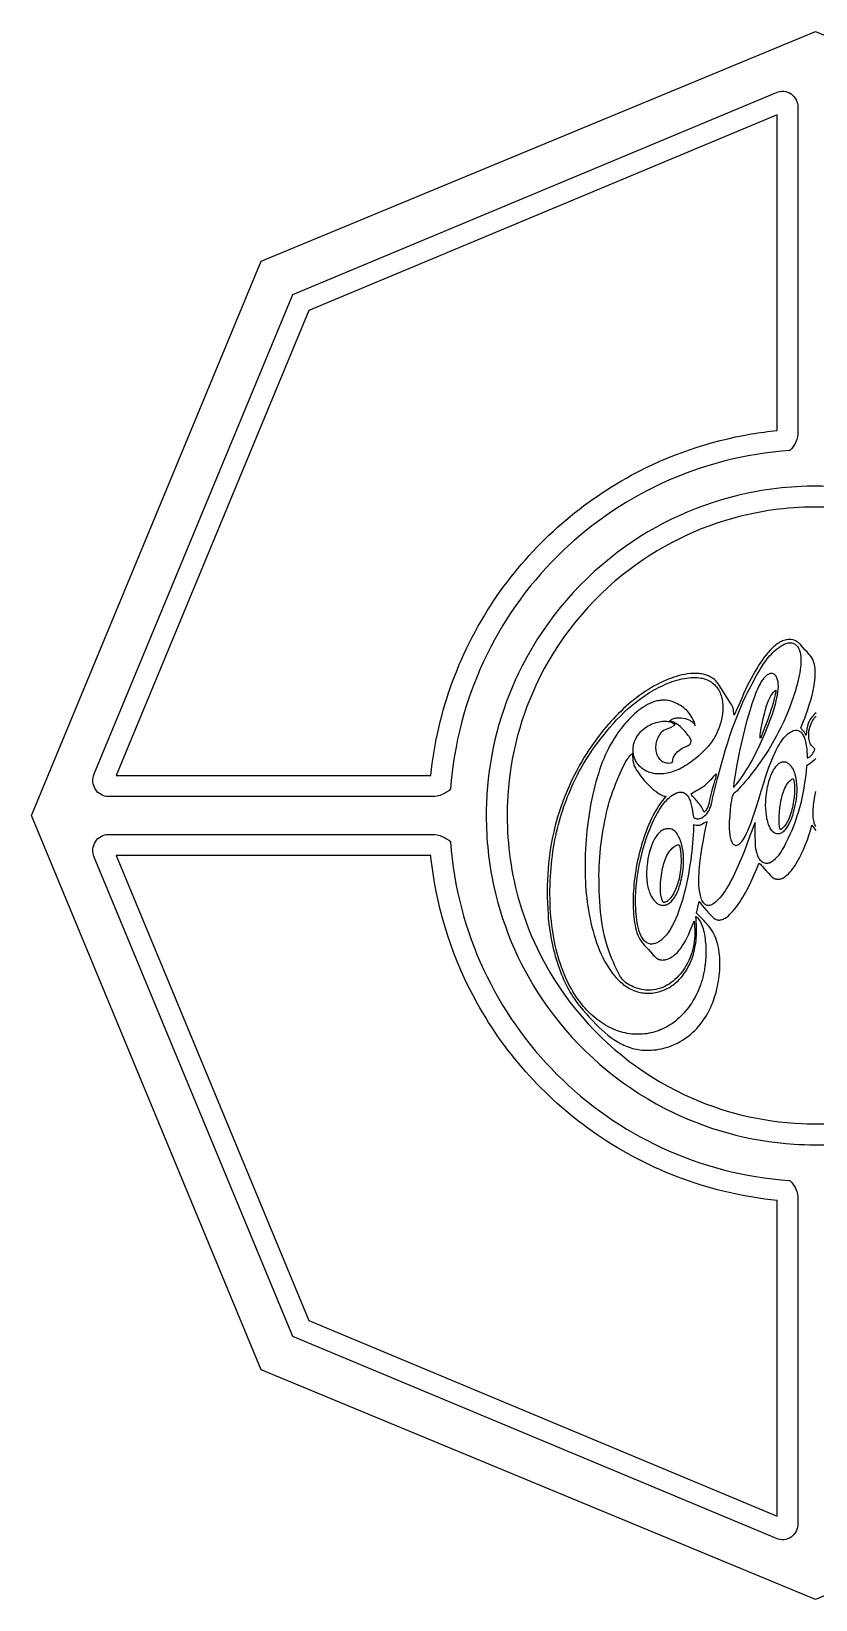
# Model space of a CAD drawing. Extents: x 0 to 300, y 0 to 300.
# Drawn here: x 0 to 150, y 0 to 300 of the extents above; entities that cross this region are included whole.
import ezdxf

# ---------------------------------------------------------------- set-up
doc = ezdxf.new("R2010")
doc.units = 0
doc.layers.add('Nível Padrão', color=18, linetype='CONTINUOUS')

msp = doc.modelspace()

# ---------------------------------------------------------------- linework, layer by layer
at = {"layer": 'Nível Padrão'}
for points in [[(43.93, 43.93), (43.17, 45.79), (0, 150), (43.93, 256.07), (150, 300), (256.07, 256.07), (300, 150), (256.07, 43.93), (150, 0), (43.93, 43.93)], [(138.88, 174.16), (138.71, 173.77), (138.53, 173.34), (138.36, 172.89), (138.18, 172.4), (137.82, 171.35), (137.46, 170.2), (137.1, 168.99), (136.74, 167.71), (136.4, 166.39), (136.07, 165.05), (135.75, 163.7), (135.46, 162.36), (135.18, 161.04), (134.93, 159.76), (134.71, 158.54), (134.53, 157.4), (134.38, 156.34), (134.26, 155.39), (134.4, 155.5), (134.55, 155.65), (134.73, 155.84), (134.92, 156.08), (135.35, 156.64), (135.8, 157.27), (136.25, 157.93), (136.66, 158.56), (137.01, 159.12), (137.27, 159.54), (137.64, 160.21), (138.09, 161.03), (138.58, 162), (139.11, 163.08), (139.66, 164.25), (140.21, 165.49), (140.75, 166.78), (141.01, 167.43), (141.27, 168.09), (141.51, 168.75), (141.73, 169.4), (141.95, 170.05), (142.14, 170.69), (142.32, 171.32), (142.47, 171.93), (142.6, 172.53), (142.71, 173.11), (142.79, 173.66), (142.84, 174.19), (142.87, 174.68), (142.85, 175.15), (142.83, 175.37), (142.81, 175.58), (142.77, 175.79), (142.72, 175.98), (142.67, 176.16), (142.6, 176.33), (142.53, 176.49), (142.44, 176.64), (142.32, 176.81), (142.19, 176.94), (142.05, 177.04), (141.91, 177.11), (141.77, 177.15), (141.63, 177.17), (141.48, 177.16), (141.33, 177.14), (141.19, 177.09), (141.04, 177.03), (140.9, 176.96), (140.76, 176.88), (140.63, 176.78), (140.5, 176.68), (140.27, 176.47), (140.08, 176.26), (139.9, 176.02), (139.72, 175.76), (139.54, 175.48), (139.37, 175.17), (139.21, 174.85), (138.88, 174.16)], [(127.06, 130.67), (127.27, 130.52), (127.46, 130.34), (127.64, 130.13), (127.81, 129.89), (127.97, 129.63), (128.11, 129.35), (128.24, 129.04), (128.36, 128.71), (128.47, 128.37), (128.57, 128.01), (128.66, 127.64), (128.73, 127.25), (128.8, 126.85), (128.86, 126.43), (128.9, 126.01), (128.94, 125.59), (128.97, 125.15), (128.98, 124.72), (128.99, 123.84), (128.97, 122.96), (128.91, 122.1), (128.83, 121.26), (128.72, 120.46), (128.58, 119.72), (128.5, 119.37), (128.41, 119.04), (128.27, 118.53), (128.11, 118.04), (127.95, 117.55), (127.77, 117.07), (127.58, 116.61), (127.38, 116.15), (127.17, 115.71), (126.95, 115.28), (126.72, 114.86), (126.48, 114.45), (126.23, 114.05), (125.97, 113.67), (125.7, 113.3), (125.43, 112.94), (125.14, 112.59), (124.85, 112.25), (124.55, 111.93), (124.24, 111.61), (123.93, 111.31), (123.6, 111.03), (123.27, 110.75), (122.94, 110.49), (122.6, 110.24), (122.25, 110.01), (121.89, 109.79), (121.53, 109.58), (121.17, 109.39), (120.8, 109.2), (120.42, 109.04), (120.05, 108.88), (119.66, 108.74), (119.27, 108.62), (118.88, 108.51), (118.49, 108.41), (118.09, 108.33), (117.69, 108.26), (117.28, 108.21), (116.88, 108.17), (116.47, 108.15), (116.06, 108.14), (115.65, 108.14), (115.23, 108.17), (114.82, 108.2), (114.4, 108.26), (113.98, 108.32), (113.57, 108.41), (113.15, 108.51), (112.73, 108.62), (112.32, 108.76), (111.9, 108.9), (111.48, 109.07), (111.07, 109.25), (110.65, 109.45), (110.24, 109.66), (109.83, 109.89), (109.42, 110.14), (109.02, 110.4), (108.61, 110.69), (108.21, 110.98), (107.82, 111.3), (107.42, 111.63), (107.03, 111.99), (106.65, 112.36), (106.26, 112.74), (105.9, 113.13), (105.55, 113.53), (105.21, 113.95), (104.87, 114.39), (104.54, 114.84), (104.21, 115.31), (103.89, 115.8), (103.58, 116.31), (103.28, 116.83), (102.99, 117.37), (102.7, 117.93), (102.42, 118.5), (102.16, 119.09), (101.9, 119.7), (101.65, 120.32), (101.41, 120.96), (101.19, 121.61), (100.97, 122.28), (100.76, 122.96), (100.57, 123.66), (100.39, 124.38), (100.21, 125.1), (100.05, 125.85), (99.91, 126.61), (99.77, 127.38), (99.65, 128.17), (99.55, 128.97), (99.45, 129.79), (99.37, 130.62), (99.31, 131.46), (99.25, 132.32), (99.22, 133.19), (99.2, 134.07), (99.19, 134.93), (99.19, 135.79), (99.21, 136.63), (99.23, 137.47), (99.27, 138.3), (99.33, 139.12), (99.39, 139.93), (99.47, 140.73), (99.55, 141.52), (99.65, 142.31), (99.76, 143.08), (99.88, 143.85), (100.01, 144.6), (100.15, 145.35), (100.3, 146.09), (100.46, 146.82), (100.63, 147.54), (100.81, 148.25), (101, 148.96), (101.2, 149.65), (101.41, 150.34), (101.63, 151.02), (101.85, 151.69), (102.08, 152.35), (102.32, 153), (102.57, 153.65), (102.83, 154.29), (103.09, 154.91), (103.36, 155.53), (103.64, 156.14), (103.93, 156.75), (104.18, 157.26), (104.45, 157.79), (104.74, 158.33), (105.05, 158.88), (105.69, 159.99), (106.36, 161.09), (107.06, 162.16), (107.41, 162.68), (107.75, 163.18), (108.1, 163.65), (108.44, 164.1), (108.77, 164.53), (109.09, 164.92), (110.6, 166.76), (111.26, 167.53), (111.94, 168.28), (112.65, 169.02), (113.39, 169.74), (114.15, 170.44), (114.93, 171.11), (115.73, 171.75), (116.55, 172.37), (116.97, 172.66), (117.39, 172.95), (117.81, 173.23), (118.23, 173.5), (118.66, 173.76), (119.09, 174.01), (119.52, 174.25), (119.96, 174.48), (120.39, 174.7), (120.83, 174.9), (121.27, 175.1), (121.71, 175.29), (122.15, 175.46), (122.59, 175.62), (123.03, 175.77), (123.47, 175.9), (123.96, 176.03), (124.44, 176.14), (124.9, 176.23), (125.34, 176.3), (125.77, 176.36), (126.18, 176.39), (126.58, 176.41), (126.96, 176.41), (127.33, 176.39), (127.68, 176.35), (128.02, 176.3), (128.35, 176.24), (128.66, 176.16), (128.95, 176.06), (129.24, 175.95), (129.51, 175.83), (129.76, 175.69), (130, 175.55), (130.23, 175.39), (130.45, 175.21), (130.65, 175.03), (130.84, 174.83), (131.01, 174.63), (131.18, 174.42), (131.33, 174.19), (131.47, 173.96), (131.6, 173.72), (131.71, 173.47), (131.82, 173.21), (131.91, 172.94), (131.99, 172.67), (132.06, 172.4), (132.12, 172.11), (132.16, 171.82), (132.2, 171.53), (132.23, 171.23), (132.24, 170.93), (132.25, 170.63), (132.24, 170.32), (132.23, 170.01), (132.2, 169.69), (132.16, 169.38), (132.12, 169.06), (132.07, 168.75), (132, 168.43), (131.93, 168.12), (131.85, 167.8), (131.76, 167.49), (131.55, 166.86), (131.31, 166.25), (131.18, 165.95), (131.04, 165.65), (130.89, 165.36), (130.73, 165.07), (130.57, 164.79), (130.4, 164.51), (130.22, 164.24), (130.04, 163.98), (129.85, 163.72), (129.65, 163.47), (129.44, 163.23), (129.23, 162.99), (128.83, 162.58), (128.44, 162.18), (128.04, 161.8), (127.65, 161.44), (127.27, 161.11), (126.88, 160.79), (126.5, 160.49), (126.12, 160.21), (125.75, 159.94), (125.38, 159.7), (125.01, 159.47), (124.65, 159.26), (124.29, 159.07), (123.94, 158.89), (123.59, 158.73), (123.25, 158.58), (122.91, 158.46), (122.58, 158.34), (122.25, 158.24), (121.93, 158.16), (121.61, 158.09), (121.3, 158.03), (120.99, 157.99), (120.69, 157.96), (120.4, 157.94), (120.11, 157.94), (119.83, 157.95), (119.55, 157.97), (119.28, 158), (119.02, 158.04), (118.77, 158.09), (118.52, 158.16), (118.28, 158.23), (118.05, 158.32), (117.82, 158.41), (117.61, 158.51), (117.4, 158.63), (117.19, 158.75), (117, 158.87), (116.82, 159.01), (116.64, 159.16), (116.47, 159.31), (116.31, 159.46), (116.16, 159.63), (116.02, 159.8), (115.89, 159.98), (115.77, 160.16), (115.65, 160.35), (115.55, 160.54), (115.46, 160.74), (115.37, 160.94), (115.3, 161.14), (115.23, 161.35), (115.18, 161.56), (115.14, 161.78), (115.11, 161.99), (115.09, 162.21), (115.08, 162.43), (115.08, 162.66), (115.09, 162.88), (115.11, 163.11), (115.15, 163.33), (115.19, 163.56), (115.25, 163.78), (115.38, 164.16), (115.52, 164.52), (115.69, 164.86), (115.88, 165.18), (116.09, 165.49), (116.32, 165.77), (116.56, 166.04), (116.82, 166.3), (117.09, 166.53), (117.37, 166.75), (117.66, 166.95), (117.95, 167.13), (118.26, 167.3), (118.56, 167.44), (118.87, 167.58), (119.19, 167.69), (119.5, 167.79), (119.81, 167.87), (120.12, 167.94), (120.42, 167.99), (120.71, 168.03), (121, 168.04), (121.27, 168.05), (121.54, 168.03), (121.79, 168.01), (122.03, 167.96), (122.25, 167.9), (122.45, 167.83), (122.63, 167.74), (122.8, 167.63), (122.94, 167.51), (123.05, 167.38), (122.98, 167.28), (122.89, 167.19), (122.78, 167.1), (122.65, 167.01), (122.51, 166.93), (122.35, 166.85), (122.02, 166.71), (121.35, 166.45), (121.06, 166.33), (120.82, 166.22), (120.6, 166.01), (120.4, 165.79), (120.21, 165.56), (120.05, 165.31), (119.91, 165.06), (119.78, 164.8), (119.67, 164.54), (119.58, 164.27), (119.51, 163.99), (119.45, 163.72), (119.42, 163.44), (119.4, 163.17), (119.4, 162.89), (119.41, 162.63), (119.45, 162.36), (119.5, 162.11), (119.57, 161.86), (119.65, 161.62), (119.75, 161.4), (119.87, 161.18), (120.01, 160.98), (120.16, 160.8), (120.33, 160.63), (120.51, 160.48), (120.71, 160.35), (120.92, 160.24), (121.16, 160.15), (121.4, 160.09), (121.67, 160.05), (121.94, 160.04), (122.24, 160.06), (122.55, 160.11), (122.63, 160.34), (122.67, 160.53), (122.7, 160.82), (122.73, 160.97), (122.8, 161.15), (122.92, 161.37), (123.12, 161.66), (123.26, 161.84), (123.4, 162), (123.54, 162.15), (123.68, 162.28), (123.96, 162.52), (124.23, 162.71), (124.5, 162.87), (124.75, 163), (125.22, 163.21), (125.43, 163.3), (125.62, 163.39), (125.79, 163.49), (125.92, 163.6), (125.98, 163.67), (126.04, 163.74), (126.08, 163.81), (126.11, 163.9), (126.14, 163.99), (126.16, 164.1), (126.17, 164.21), (126.17, 164.34), (126.16, 164.41), (126.14, 164.49), (126.06, 164.67), (125.95, 164.87), (125.81, 165.09), (125.64, 165.32), (125.45, 165.56), (125.24, 165.81), (125.02, 166.06), (124.57, 166.53), (124.13, 166.95), (123.75, 167.28), (123.6, 167.4), (123.48, 167.48), (123.15, 167.67), (122.8, 167.84), (122.62, 167.91), (122.44, 167.97), (122.25, 168.02), (122.06, 168.05), (122.17, 168.16), (122.29, 168.26), (122.42, 168.35), (122.56, 168.43), (122.7, 168.5), (122.86, 168.56), (123.02, 168.61), (123.19, 168.65), (123.36, 168.68), (123.54, 168.7), (123.72, 168.71), (123.91, 168.71), (124.29, 168.69), (124.67, 168.64), (125.04, 168.56), (125.4, 168.44), (125.75, 168.29), (125.92, 168.21), (126.07, 168.12), (126.22, 168.02), (126.36, 167.92), (126.5, 167.81), (126.62, 167.69), (126.73, 167.57), (126.83, 167.44), (126.91, 167.31), (126.99, 167.17), (126.87, 167.57), (126.74, 167.95), (126.58, 168.31), (126.41, 168.66), (126.21, 168.99), (126, 169.31), (125.77, 169.61), (125.53, 169.89), (125.28, 170.15), (125.01, 170.4), (124.73, 170.63), (124.45, 170.84), (124.15, 171.03), (123.85, 171.2), (123.55, 171.36), (123.24, 171.49), (123.01, 171.6), (122.79, 171.7), (122.57, 171.79), (122.34, 171.86), (122.12, 171.92), (121.89, 171.97), (121.66, 172.01), (121.44, 172.04), (121.21, 172.06), (120.99, 172.07), (120.76, 172.07), (120.53, 172.06), (120.31, 172.03), (120.08, 172), (119.86, 171.96), (119.63, 171.91), (119.19, 171.79), (118.74, 171.63), (118.3, 171.44), (117.86, 171.23), (117.43, 170.98), (117, 170.72), (116.58, 170.43), (116.17, 170.12), (115.76, 169.79), (115.36, 169.44), (114.97, 169.08), (114.59, 168.71), (114.22, 168.32), (113.86, 167.93), (113.52, 167.53), (113.18, 167.13), (112.86, 166.73), (112.54, 166.32), (112.25, 165.92), (111.97, 165.52), (111.7, 165.12), (111.45, 164.74), (110.99, 163.99), (110.67, 163.42), (110.36, 162.82), (110.05, 162.19), (109.76, 161.54), (109.47, 160.87), (109.2, 160.19), (108.93, 159.48), (108.68, 158.75), (108.44, 158), (108.2, 157.24), (107.98, 156.46), (107.77, 155.67), (107.57, 154.87), (107.38, 154.05), (107.2, 153.21), (107.03, 152.37), (106.88, 151.52), (106.73, 150.66), (106.6, 149.79), (106.47, 148.91), (106.36, 148.02), (106.26, 147.14), (106.18, 146.24), (106.1, 145.34), (106.04, 144.44), (105.98, 143.54), (105.94, 142.64), (105.92, 141.74), (105.9, 140.83), (105.9, 139.93), (105.91, 139.04), (105.93, 138.14), (105.96, 137.38), (106.01, 136.61), (106.06, 135.82), (106.13, 135.03), (106.22, 134.24), (106.32, 133.44), (106.43, 132.64), (106.56, 131.84), (106.7, 131.04), (106.86, 130.24), (107.03, 129.45), (107.22, 128.67), (107.42, 127.89), (107.64, 127.12), (107.87, 126.37), (108.12, 125.62), (108.39, 124.89), (108.68, 124.18), (108.98, 123.49), (109.3, 122.81), (109.63, 122.16), (109.98, 121.53), (110.36, 120.92), (110.75, 120.35), (111.15, 119.79), (111.58, 119.27), (111.8, 119.02), (112.03, 118.78), (112.26, 118.55), (112.49, 118.32), (112.73, 118.11), (112.97, 117.9), (113.22, 117.7), (113.48, 117.51), (113.73, 117.33), (114, 117.16), (114.27, 117), (114.54, 116.85), (114.81, 116.72), (115.08, 116.59), (115.35, 116.48), (115.63, 116.38), (115.91, 116.3), (116.19, 116.22), (116.47, 116.15), (116.76, 116.1), (117.05, 116.06), (117.34, 116.03), (117.63, 116.01), (117.92, 116), (118.21, 116), (118.5, 116.02), (118.79, 116.04), (119.08, 116.08), (119.37, 116.13), (119.66, 116.19), (119.95, 116.26), (120.23, 116.34), (120.52, 116.43), (120.8, 116.54), (121.08, 116.65), (121.36, 116.78), (121.63, 116.91), (121.9, 117.06), (122.17, 117.22), (122.44, 117.39), (122.7, 117.57), (122.95, 117.76), (123.2, 117.97), (123.45, 118.18), (123.69, 118.4), (123.93, 118.64), (124.16, 118.89), (124.38, 119.14), (124.6, 119.41), (124.81, 119.69), (125.01, 119.98), (125.21, 120.28), (125.4, 120.59), (125.58, 120.91), (125.76, 121.25), (125.92, 121.59), (126.08, 121.94), (126.23, 122.31), (126.37, 122.68), (126.5, 123.07), (126.62, 123.46), (126.73, 123.87), (126.83, 124.29), (126.91, 124.72), (126.99, 125.16), (127.06, 125.61), (127.12, 126.07), (127.16, 126.54), (127.19, 127.02), (127.21, 127.51), (127.22, 128.01), (127.22, 128.52), (127.2, 129.04), (127.17, 129.58), (127.12, 130.12), (127.06, 130.67)], [(142.4, 173.95), (142.36, 173.57), (142.28, 173.12), (142.16, 172.61), (142.02, 172.05), (141.85, 171.46), (141.67, 170.83), (141.46, 170.18), (141.24, 169.51), (140.78, 168.18), (140.3, 166.89), (139.84, 165.73), (139.44, 164.76), (139.42, 164.85), (139.4, 164.95), (139.39, 165.2), (139.41, 165.5), (139.45, 165.86), (139.5, 166.25), (139.57, 166.68), (139.76, 167.6), (139.97, 168.55), (140.2, 169.48), (140.42, 170.3), (140.61, 170.97), (140.79, 171.52), (140.99, 172.03), (141.21, 172.5), (141.44, 172.92), (141.56, 173.1), (141.68, 173.28), (141.8, 173.43), (141.93, 173.57), (142.05, 173.7), (142.17, 173.8), (142.29, 173.89), (142.4, 173.95)], [(108.56, 138.63), (108.57, 139.44), (108.6, 140.27), (108.65, 141.13), (108.71, 142), (108.79, 142.89), (108.88, 143.79), (108.99, 144.68), (109.11, 145.58), (109.24, 146.47), (109.38, 147.34), (109.53, 148.2), (109.69, 149.03), (109.86, 149.83), (110.03, 150.6), (110.2, 151.34), (110.38, 152.03), (110.54, 152.56), (110.72, 153.17), (110.93, 153.82), (111.17, 154.53), (111.44, 155.26), (111.72, 156.01), (112.02, 156.77), (112.33, 157.52), (112.65, 158.25), (112.99, 158.95), (113.32, 159.62), (113.66, 160.22), (113.83, 160.5), (113.99, 160.76), (114.16, 161), (114.32, 161.22), (114.49, 161.42), (114.65, 161.59), (114.8, 161.73), (114.96, 161.85), (114.97, 161.33), (115.01, 160.86), (115.06, 160.44), (115.14, 160.06), (115.25, 159.7), (115.38, 159.36), (115.55, 159.03), (115.74, 158.69), (115.97, 158.34), (116.23, 157.97), (116.52, 157.58), (116.83, 157.18), (117.17, 156.77), (117.52, 156.36), (117.89, 155.97), (118.28, 155.58), (118.67, 155.21), (119.07, 154.87), (119.47, 154.56), (119.87, 154.28), (120.06, 154.16), (120.26, 154.05), (120.45, 153.95), (120.64, 153.86), (120.83, 153.79), (121.02, 153.73), (121.2, 153.68), (121.37, 153.66), (120.67, 152.78), (120.35, 152.36), (120.04, 151.92), (119.74, 151.46), (119.45, 150.98), (119.17, 150.48), (118.89, 149.96), (118.62, 149.42), (118.36, 148.86), (118.11, 148.29), (117.87, 147.71), (117.63, 147.12), (117.41, 146.51), (117.19, 145.89), (116.99, 145.27), (116.79, 144.63), (116.6, 143.99), (116.43, 143.35), (116.26, 142.7), (116.11, 142.05), (115.96, 141.39), (115.83, 140.74), (115.7, 140.09), (115.59, 139.43), (115.49, 138.78), (115.4, 138.14), (115.32, 137.5), (115.25, 136.87), (115.2, 136.24), (115.16, 135.62), (115.12, 135.02), (115.11, 134.42), (115.1, 133.84), (115.11, 132.77), (115.13, 132.23), (115.16, 131.69), (115.19, 131.15), (115.24, 130.6), (115.3, 130.07), (115.38, 129.54), (115.46, 129.03), (115.57, 128.53), (115.69, 128.04), (115.83, 127.58), (115.99, 127.14), (116.17, 126.72), (116.38, 126.33), (116.49, 126.14), (116.6, 125.97), (116.8, 125.7), (117.02, 125.43), (117.26, 125.16), (117.51, 124.89), (118.01, 124.35), (118.49, 123.83), (118.94, 123.3), (119.17, 123.06), (119.29, 122.94), (119.42, 122.83), (119.55, 122.73), (119.69, 122.63), (119.84, 122.55), (120, 122.48), (120.17, 122.43), (120.34, 122.38), (120.53, 122.36), (120.74, 122.35), (120.9, 122.36), (121.06, 122.37), (121.21, 122.39), (121.37, 122.43), (121.67, 122.51), (121.96, 122.63), (122.24, 122.77), (122.51, 122.94), (122.78, 123.12), (123.03, 123.33), (123.27, 123.54), (123.49, 123.76), (123.7, 123.99), (123.9, 124.22), (124.09, 124.46), (124.26, 124.68), (124.55, 125.12), (124.91, 125.7), (125.21, 126.25), (125.48, 126.78), (125.72, 127.31), (125.95, 127.86), (126.19, 128.44), (126.74, 129.79), (126.89, 128.09), (126.9, 127.52), (126.88, 126.96), (126.85, 126.4), (126.78, 125.85), (126.7, 125.31), (126.59, 124.77), (126.46, 124.25), (126.31, 123.73), (126.14, 123.23), (125.95, 122.73), (125.74, 122.25), (125.51, 121.78), (125.27, 121.33), (125, 120.89), (124.72, 120.46), (124.43, 120.06), (124.12, 119.67), (123.79, 119.3), (123.45, 118.95), (123.1, 118.62), (122.73, 118.31), (122.36, 118.03), (121.97, 117.76), (121.57, 117.52), (121.16, 117.31), (120.75, 117.12), (120.32, 116.96), (119.89, 116.82), (119.44, 116.72), (119, 116.64), (118.54, 116.59), (118.09, 116.58), (117.77, 116.59), (117.45, 116.61), (117.12, 116.66), (116.78, 116.72), (116.43, 116.79), (116.09, 116.89), (115.75, 116.99), (115.41, 117.11), (115.09, 117.24), (114.77, 117.39), (114.46, 117.54), (114.17, 117.71), (113.9, 117.88), (113.65, 118.06), (113.43, 118.26), (113.23, 118.45), (113.07, 118.64), (112.91, 118.85), (112.75, 119.09), (112.58, 119.36), (112.25, 119.94), (111.93, 120.59), (111.61, 121.26), (111.31, 121.94), (111.04, 122.61), (110.79, 123.23), (110.46, 124.14), (110.16, 125.06), (109.89, 125.98), (109.65, 126.9), (109.44, 127.82), (109.26, 128.75), (109.1, 129.69), (108.97, 130.64), (108.86, 131.59), (108.77, 132.56), (108.7, 133.53), (108.65, 134.52), (108.61, 135.53), (108.58, 136.54), (108.57, 137.58), (108.56, 138.63)], [(146.33, 153.16), (146.41, 153.92), (146.45, 154.63), (146.45, 155.31), (146.43, 155.95), (146.37, 156.54), (146.28, 157.1), (146.17, 157.62), (146.1, 157.86), (146.03, 158.09), (145.95, 158.31), (145.86, 158.52), (145.77, 158.72), (145.68, 158.9), (145.58, 159.08), (145.48, 159.24), (145.37, 159.39), (145.26, 159.53), (145.14, 159.66), (145.02, 159.77), (144.9, 159.88), (144.77, 159.97), (144.64, 160.04), (144.51, 160.11), (144.38, 160.16), (144.25, 160.2), (144.11, 160.22), (143.97, 160.24), (143.83, 160.23), (143.69, 160.22), (143.55, 160.19), (143.41, 160.15), (143.27, 160.09), (143.13, 160.02), (142.99, 159.93), (142.85, 159.83), (142.71, 159.72), (142.57, 159.59), (142.44, 159.45), (142.3, 159.29), (142.17, 159.11), (142.04, 158.92), (141.91, 158.72), (141.79, 158.5), (141.67, 158.26), (141.55, 158.01), (141.43, 157.74), (141.32, 157.46), (141.21, 157.16), (141.11, 156.84), (141.01, 156.51), (140.92, 156.16), (140.83, 155.79), (140.75, 155.41), (140.67, 155.01), (140.6, 154.59), (140.53, 154.15), (140.47, 153.7), (140.42, 153.13), (140.39, 152.53), (140.38, 151.9), (140.4, 151.27), (140.45, 150.63), (140.53, 150.01), (140.58, 149.7), (140.63, 149.4), (140.7, 149.11), (140.77, 148.83), (140.85, 148.56), (140.94, 148.3), (141.04, 148.05), (141.15, 147.82), (141.26, 147.6), (141.39, 147.4), (141.52, 147.21), (141.66, 147.05), (141.82, 146.91), (141.98, 146.78), (142.15, 146.68), (142.33, 146.61), (142.52, 146.56), (142.72, 146.54), (142.93, 146.54), (143.15, 146.58), (143.31, 146.62), (143.46, 146.69), (143.6, 146.77), (143.75, 146.86), (143.89, 146.97), (144.03, 147.1), (144.16, 147.25), (144.3, 147.4), (144.42, 147.57), (144.55, 147.75), (144.79, 148.15), (145.02, 148.58), (145.23, 149.05), (145.43, 149.54), (145.61, 150.05), (145.77, 150.57), (145.92, 151.1), (146.05, 151.64), (146.16, 152.16), (146.25, 152.67), (146.33, 153.16)], [(126.18, 154.12), (126.46, 154.34), (126.78, 154.54), (127.11, 154.73), (127.45, 154.92), (127.79, 155.11), (128.13, 155.31), (128.47, 155.53), (128.78, 155.77), (129.17, 156.1), (129.52, 156.43), (129.83, 156.74), (130.12, 157.04), (130.61, 157.57), (130.81, 157.78), (131, 157.95), (130.92, 157.54), (130.82, 157.08), (130.68, 156.58), (130.53, 156.06), (130.23, 155), (130.09, 154.5), (129.97, 154.03), (129.84, 153.45), (129.73, 152.93), (129.62, 152.47), (129.51, 152.05), (129.45, 151.86), (129.38, 151.67), (129.3, 151.49), (129.2, 151.32), (129.1, 151.15), (128.98, 150.98), (128.85, 150.82), (128.69, 150.65), (128.61, 150.78), (128.54, 150.9), (128.43, 151.14), (128.33, 151.39), (128.26, 151.53), (128.17, 151.68), (128.01, 151.91), (127.85, 152.1), (127.68, 152.29), (127.49, 152.52), (127.32, 152.73), (127.15, 152.92), (126.81, 153.29), (126.64, 153.48), (126.48, 153.68), (126.33, 153.89), (126.18, 154.12)], [(143.28, 147.28), (143.22, 147.42), (143.17, 147.6), (143.12, 147.81), (143.08, 148.05), (143.05, 148.31), (143.03, 148.59), (143.01, 148.9), (143.01, 149.22), (143.02, 149.92), (143.07, 150.67), (143.15, 151.45), (143.2, 151.85), (143.27, 152.25), (143.34, 152.64), (143.43, 153.04), (143.52, 153.43), (143.63, 153.81), (143.74, 154.19), (143.86, 154.55), (144, 154.9), (144.14, 155.23), (144.3, 155.55), (144.46, 155.84), (144.64, 156.11), (144.83, 156.36), (145.03, 156.58), (145.24, 156.78), (145.46, 156.94), (145.57, 157.01), (145.69, 157.07), (145.76, 156.88), (145.82, 156.67), (145.87, 156.43), (145.91, 156.17), (145.94, 155.89), (145.96, 155.59), (145.97, 155.27), (145.97, 154.94), (145.96, 154.59), (145.95, 154.23), (145.88, 153.48), (145.77, 152.72), (145.71, 152.33), (145.63, 151.94), (145.55, 151.55), (145.46, 151.17), (145.36, 150.79), (145.25, 150.42), (145.13, 150.06), (145, 149.71), (144.87, 149.38), (144.72, 149.06), (144.57, 148.76), (144.41, 148.47), (144.24, 148.21), (144.06, 147.97), (143.88, 147.75), (143.69, 147.57), (143.49, 147.41), (143.28, 147.28)], [(124.65, 139.75), (124.71, 140.37), (124.74, 141.01), (124.74, 141.68), (124.71, 142.35), (124.64, 143.02), (124.6, 143.35), (124.54, 143.68), (124.48, 144.01), (124.41, 144.32), (124.33, 144.63), (124.24, 144.93), (124.15, 145.22), (124.04, 145.5), (123.92, 145.76), (123.8, 146.01), (123.67, 146.25), (123.53, 146.47), (123.37, 146.67), (123.21, 146.85), (123.04, 147.01), (122.86, 147.15), (122.67, 147.27), (122.47, 147.36), (122.27, 147.43), (122.05, 147.47), (121.82, 147.48), (121.58, 147.46), (121.37, 147.43), (121.17, 147.37), (120.97, 147.3), (120.78, 147.21), (120.6, 147.11), (120.42, 146.98), (120.25, 146.85), (120.08, 146.7), (119.92, 146.53), (119.76, 146.35), (119.62, 146.16), (119.47, 145.96), (119.33, 145.75), (119.2, 145.53), (119.07, 145.29), (118.95, 145.05), (118.73, 144.55), (118.52, 144.01), (118.34, 143.45), (118.18, 142.88), (118.04, 142.3), (117.93, 141.71), (117.83, 141.12), (117.76, 140.53), (117.72, 140.13), (117.69, 139.74), (117.67, 139.36), (117.66, 138.99), (117.66, 138.62), (117.67, 138.27), (117.69, 137.93), (117.72, 137.59), (117.76, 137.26), (117.81, 136.95), (117.86, 136.64), (117.92, 136.35), (117.99, 136.06), (118.07, 135.79), (118.15, 135.52), (118.24, 135.27), (118.34, 135.03), (118.44, 134.8), (118.55, 134.58), (118.66, 134.38), (118.78, 134.18), (118.9, 134), (119.03, 133.83), (119.16, 133.67), (119.3, 133.52), (119.44, 133.39), (119.58, 133.27), (119.73, 133.17), (119.88, 133.07), (120.03, 133), (120.18, 132.93), (120.34, 132.88), (120.5, 132.84), (120.66, 132.82), (120.82, 132.81), (120.98, 132.82), (121.14, 132.84), (121.3, 132.88), (121.46, 132.93), (121.62, 133), (121.79, 133.08), (121.95, 133.18), (122.1, 133.29), (122.26, 133.43), (122.42, 133.57), (122.57, 133.74), (122.72, 133.92), (122.87, 134.12), (123.02, 134.33), (123.16, 134.57), (123.3, 134.82), (123.43, 135.08), (123.56, 135.37), (123.69, 135.67), (123.81, 136), (123.93, 136.34), (124.04, 136.7), (124.15, 137.07), (124.25, 137.47), (124.34, 137.89), (124.43, 138.32), (124.51, 138.78), (124.59, 139.25), (124.65, 139.75)], [(120.86, 133.36), (120.77, 133.51), (120.7, 133.68), (120.63, 133.85), (120.56, 134.03), (120.46, 134.42), (120.38, 134.84), (120.33, 135.28), (120.3, 135.74), (120.3, 136.21), (120.31, 136.7), (120.33, 137.18), (120.37, 137.67), (120.43, 138.14), (120.49, 138.61), (120.57, 139.06), (120.65, 139.49), (120.74, 139.9), (120.82, 140.27), (120.92, 140.63), (121.02, 140.98), (121.14, 141.34), (121.27, 141.69), (121.42, 142.03), (121.57, 142.36), (121.74, 142.67), (121.93, 142.97), (122.13, 143.25), (122.34, 143.51), (122.56, 143.74), (122.81, 143.94), (122.93, 144.03), (123.06, 144.12), (123.2, 144.19), (123.34, 144.25), (123.48, 144.31), (123.62, 144.36), (123.77, 144.39), (123.93, 144.42), (124.02, 143.99), (124.1, 143.55), (124.16, 143.12), (124.21, 142.68), (124.24, 142.24), (124.26, 141.8), (124.27, 141.35), (124.27, 140.91), (124.25, 140.48), (124.22, 140.04), (124.17, 139.61), (124.11, 139.17), (124.04, 138.75), (123.96, 138.33), (123.87, 137.91), (123.76, 137.5), (123.57, 136.85), (123.45, 136.52), (123.33, 136.17), (123.19, 135.83), (123.03, 135.49), (122.87, 135.16), (122.69, 134.85), (122.51, 134.55), (122.31, 134.27), (122.09, 134.03), (121.87, 133.81), (121.76, 133.72), (121.64, 133.63), (121.51, 133.56), (121.39, 133.49), (121.26, 133.44), (121.13, 133.4), (121, 133.37), (120.86, 133.36)]]:
    msp.add_lwpolyline(points, close=True, dxfattribs=at)
for points in [[(80.18, 155.07, -0.197486), (76.66, 153.62), (14.75, 153.62), (14.38, 153.64), (14.01, 153.72), (13.66, 153.83), (13.33, 153.99), (13.02, 154.19), (12.73, 154.43), (12.47, 154.71), (12.25, 155.02), (12.06, 155.35), (11.92, 155.71), (11.82, 156.07), (11.76, 156.45), (11.75, 156.83), (11.79, 157.21), (11.87, 157.58), (12, 157.95), (49.98, 249.66), (142.49, 288.33), (142.85, 288.45), (143.21, 288.52), (143.57, 288.55), (143.93, 288.54), (144.29, 288.47), (144.64, 288.37), (144.98, 288.22), (145.3, 288.02), (145.59, 287.79), (145.85, 287.52), (146.08, 287.23), (146.27, 286.91), (146.42, 286.56), (146.53, 286.2), (146.59, 285.83), (146.62, 285.45), (146.62, 223.43, -0.204006), (145.08, 219.83), (143.46, 219.7), (141.85, 219.53), (140.25, 219.32), (138.66, 219.08), (137.09, 218.81), (135.52, 218.5), (133.97, 218.15), (132.43, 217.77), (130.91, 217.36), (129.4, 216.91), (127.9, 216.44), (126.42, 215.92), (124.95, 215.38), (123.5, 214.81), (122.07, 214.2), (120.65, 213.56), (119.25, 212.9), (117.86, 212.2), (116.5, 211.47), (115.15, 210.72), (113.82, 209.93), (112.51, 209.12), (111.22, 208.28), (109.95, 207.41), (108.7, 206.52), (107.47, 205.6), (106.26, 204.65), (105.07, 203.68), (103.91, 202.68), (102.76, 201.66), (101.64, 200.61), (100.55, 199.54), (99.47, 198.44), (98.42, 197.32), (97.4, 196.18), (96.4, 195.02), (95.42, 193.84), (94.47, 192.63), (93.55, 191.4), (92.65, 190.15), (91.79, 188.88), (90.94, 187.59), (90.13, 186.29), (89.34, 184.96), (88.58, 183.61), (87.86, 182.25), (87.16, 180.87), (86.49, 179.47), (85.85, 178.05), (85.24, 176.62), (84.66, 175.17), (84.12, 173.71), (83.6, 172.23), (83.12, 170.73), (82.67, 169.22), (82.26, 167.7), (81.88, 166.16), (81.53, 164.62), (81.22, 163.05), (80.94, 161.48), (80.69, 159.89), (80.49, 158.29), (80.32, 156.69), (80.18, 155.07), (80.18, 155.07)], [(76.39, 157.62, -0.12671), (89.12, 192.07, -0.117517), (114.75, 215.08, -0.082896), (137.69, 222.98, -0.016861), (142.62, 223.64), (142.62, 284.04), (53.05, 246.6), (16.19, 157.62), (76.39, 157.62)], [(87, 150, 0.054318), (88.47, 136.39, 0.101067), (98.67, 113.47, 0.119297), (121.17, 93.97, 0.103493), (145.91, 87.13, 0.060839), (161.31, 88.01, 0.109943), (186.41, 98.58, 0.119927), (206.03, 121.17, 0.103493), (212.87, 145.91, 0.060839), (211.99, 161.31, 0.109943), (201.42, 186.41, 0.119927), (178.83, 206.03, 0.103493), (154.09, 212.87, 0.060839), (138.69, 211.99, 0.109877), (113.61, 201.43, 0.120973), (93.86, 178.61, 0.096754), (87.24, 155.52, 0.021823), (87, 150)], [(91, 150, 0.071455), (93.36, 133.41, 0.091783), (103.02, 114.31, 0.120741), (124.93, 96.58, 0.099438), (147.4, 91.06, 0.065578), (162.84, 92.4, 0.107818), (185.57, 102.92, 0.121394), (203.42, 124.93, 0.099438), (208.94, 147.4, 0.065578), (207.6, 162.84, 0.107818), (197.08, 185.57, 0.121394), (175.07, 203.42, 0.099438), (152.6, 208.94, 0.065573), (137.16, 207.6, 0.107758), (114.44, 197.08, 0.122408), (96.48, 174.87, 0.099256), (91.05, 152.42, 0.010199), (91, 150)], [(145.08, 80.17, -0.204006), (146.62, 76.57), (146.62, 14.55), (146.59, 14.17), (146.53, 13.79), (146.42, 13.44), (146.27, 13.09), (146.08, 12.77), (145.85, 12.48), (145.59, 12.21), (145.3, 11.98), (144.98, 11.78), (144.64, 11.63), (144.29, 11.53), (143.93, 11.46), (143.57, 11.45), (143.21, 11.48), (142.85, 11.55), (142.49, 11.67), (49.98, 50.34), (12, 142.05), (11.87, 142.42), (11.79, 142.79), (11.75, 143.17), (11.76, 143.55), (11.82, 143.93), (11.92, 144.29), (12.06, 144.65), (12.25, 144.98), (12.47, 145.29), (12.73, 145.57), (13.02, 145.81), (13.33, 146.01), (13.66, 146.17), (14.01, 146.28), (14.38, 146.35), (14.75, 146.38), (76.66, 146.38, -0.19747), (80.18, 144.93), (80.32, 143.32), (80.49, 141.71), (80.69, 140.11), (80.94, 138.52), (81.21, 136.95), (81.53, 135.39), (81.87, 133.84), (82.25, 132.31), (82.67, 130.78), (83.12, 129.28), (83.6, 127.78), (84.11, 126.3), (84.66, 124.84), (85.23, 123.39), (85.84, 121.96), (86.48, 120.54), (87.15, 119.15), (87.85, 117.77), (88.57, 116.4), (89.33, 115.06), (90.12, 113.73), (90.93, 112.42), (91.77, 111.13), (92.64, 109.87), (93.54, 108.62), (94.46, 107.39), (95.41, 106.18), (96.38, 105), (97.38, 103.83), (98.4, 102.69), (99.45, 101.58), (100.52, 100.48), (101.62, 99.41), (102.74, 98.36), (103.88, 97.34), (105.04, 96.34), (106.23, 95.37), (107.44, 94.42), (108.67, 93.5), (109.92, 92.61), (111.18, 91.74), (112.47, 90.9), (113.78, 90.09), (115.11, 89.3), (116.46, 88.55), (117.82, 87.82), (119.2, 87.12), (120.6, 86.45), (122.02, 85.82), (123.45, 85.21), (124.9, 84.63), (126.36, 84.09), (127.84, 83.58), (129.34, 83.1), (130.85, 82.65), (132.37, 82.24), (133.91, 81.86), (135.46, 81.51), (137.02, 81.2), (138.59, 80.93), (140.18, 80.68), (141.78, 80.48), (143.38, 80.31), (145, 80.18), (145.05, 80.18), (145.08, 80.17)], [(142.62, 76.36, -0.126351), (108.2, 88.93, -0.116257), (85.26, 114.13, -0.095775), (76.58, 140.68, -0.005794), (76.39, 142.38), (16.19, 142.38), (53.05, 53.4), (142.62, 15.96), (142.62, 76.36)]]:
    msp.add_lwpolyline(points, format="xyb", close=True, dxfattribs=at)
for points in [[(150.08, 169.61), (149.87, 169.44), (149.66, 169.24), (149.45, 169.02), (149.25, 168.79), (149.07, 168.55), (148.92, 168.3), (148.79, 168.07), (148.64, 167.73), (148.53, 167.42), (148.44, 167.11), (148.38, 166.81), (148.32, 166.49), (148.28, 166.15), (148.17, 165.36), (148, 165.69), (147.86, 165.92), (147.74, 166.08), (147.64, 166.19), (147.43, 166.4), (147.3, 166.54), (147.16, 166.74), (147.38, 167.28), (147.64, 167.91), (147.92, 168.62), (148.21, 169.41), (148.5, 170.26), (148.79, 171.15), (149.07, 172.08), (149.32, 173.03), (149.44, 173.51), (149.54, 173.99), (149.64, 174.47), (149.72, 174.95), (149.79, 175.43), (149.85, 175.9), (149.89, 176.36), (149.91, 176.82), (149.92, 177.26), (149.91, 177.69), (149.88, 178.11), (149.83, 178.52), (149.76, 178.91), (149.67, 179.28), (149.55, 179.63), (149.4, 179.96), (149.3, 180.14), (149.16, 180.35), (148.98, 180.58), (148.79, 180.82), (148.38, 181.28), (148.03, 181.65), (147.68, 182.04), (147.32, 182.44), (147.14, 182.63), (146.96, 182.81), (146.77, 182.98), (146.57, 183.14), (146.35, 183.29), (146.13, 183.42), (145.89, 183.52), (145.63, 183.6), (145.35, 183.65), (145.06, 183.67), (144.74, 183.66), (144.39, 183.62), (144.16, 183.57), (143.92, 183.5), (143.69, 183.41), (143.46, 183.31), (143.23, 183.19), (143.01, 183.06), (142.78, 182.92), (142.56, 182.77), (142.35, 182.6), (142.13, 182.42), (141.92, 182.24), (141.71, 182.04), (141.3, 181.63), (140.91, 181.19), (140.53, 180.73), (140.17, 180.27), (139.83, 179.79), (139.51, 179.32), (139.21, 178.86), (138.94, 178.42), (138.46, 177.61), (137.66, 176.18), (137.06, 175.05), (136.59, 174.12), (136.21, 173.29), (135.86, 172.47), (135.48, 171.57), (135.01, 170.5), (134.41, 169.17), (134.32, 169.98), (134.27, 170.28), (134.21, 170.53), (134.14, 170.75), (134.04, 170.97), (133.9, 171.21), (133.73, 171.5), (131.52, 174.96), (131.17, 175.43), (131.04, 175.6), (130.92, 175.75), (130.79, 175.89), (130.63, 176.02), (130.42, 176.18), (130.16, 176.35), (129.94, 176.49), (129.71, 176.61), (129.48, 176.72), (129.24, 176.81), (129, 176.89), (128.75, 176.97), (128.49, 177.03), (128.24, 177.08), (127.97, 177.12), (127.71, 177.15), (127.44, 177.17), (127.17, 177.18), (126.62, 177.18), (126.07, 177.15), (125.51, 177.08), (124.96, 177), (124.42, 176.89), (123.89, 176.76), (123.38, 176.62), (122.88, 176.47), (122.41, 176.3), (121.96, 176.14), (121.39, 175.9), (120.82, 175.65), (120.26, 175.38), (119.69, 175.09), (119.13, 174.78), (118.58, 174.46), (118.03, 174.12), (117.48, 173.77), (116.94, 173.4), (116.4, 173.02), (115.87, 172.62), (115.34, 172.21), (114.81, 171.79), (114.3, 171.36), (113.79, 170.91), (113.28, 170.45), (112.78, 169.98), (112.29, 169.5), (111.81, 169.01), (111.33, 168.51), (110.86, 168.01), (110.4, 167.49), (109.95, 166.96), (109.5, 166.43), (109.06, 165.89), (108.64, 165.34), (108.22, 164.79), (107.81, 164.23), (107.41, 163.67), (107.02, 163.1), (106.64, 162.53), (106.27, 161.95), (105.76, 161.13), (105.27, 160.3), (104.79, 159.47), (104.33, 158.63), (103.89, 157.78), (103.46, 156.92), (103.05, 156.05), (102.66, 155.17), (102.28, 154.29), (101.92, 153.39), (101.58, 152.49), (101.25, 151.58), (100.95, 150.65), (100.66, 149.72), (100.39, 148.78), (100.14, 147.82), (99.9, 146.86), (99.69, 145.88), (99.5, 144.89), (99.32, 143.9), (99.17, 142.89), (99.03, 141.87), (98.92, 140.83), (98.82, 139.79), (98.75, 138.73), (98.69, 137.66), (98.66, 136.58), (98.65, 135.49), (98.66, 134.38), (98.69, 133.26), (98.75, 132.12), (98.82, 130.97), (98.87, 130.36), (98.93, 129.75), (99, 129.14), (99.08, 128.53), (99.17, 127.92), (99.27, 127.31), (99.37, 126.71), (99.49, 126.1), (99.62, 125.5), (99.75, 124.9), (99.89, 124.3), (100.04, 123.71), (100.21, 123.12), (100.38, 122.54), (100.55, 121.96), (100.74, 121.39), (100.94, 120.82), (101.14, 120.27), (101.35, 119.72), (101.57, 119.18), (101.8, 118.65), (102.04, 118.13), (102.28, 117.62), (102.54, 117.12), (102.8, 116.63), (103.07, 116.16), (103.35, 115.69), (103.63, 115.24), (103.92, 114.81), (104.22, 114.39), (104.53, 113.98), (104.85, 113.59), (105.48, 112.83), (106.12, 112.1), (106.77, 111.37), (107.45, 110.64), (107.99, 110.07), (108.54, 109.52), (109.1, 108.99), (109.67, 108.49), (110.24, 108.01), (110.83, 107.56), (111.42, 107.13), (111.73, 106.94), (112.04, 106.75), (112.35, 106.56), (112.66, 106.39), (112.98, 106.23), (113.31, 106.07), (113.64, 105.93), (113.97, 105.8), (114.31, 105.67), (114.65, 105.56), (115, 105.46), (115.36, 105.37), (115.72, 105.29), (116.08, 105.23), (116.45, 105.18), (116.83, 105.13), (117.21, 105.11), (117.6, 105.09), (118.09, 105.09), (118.58, 105.11), (119.06, 105.15), (119.55, 105.2), (120.02, 105.28), (120.5, 105.37), (120.97, 105.48), (121.44, 105.61), (121.9, 105.76), (122.35, 105.92), (122.8, 106.11), (123.25, 106.31), (123.69, 106.53), (124.12, 106.76), (124.54, 107.02), (124.95, 107.29), (125.36, 107.57), (125.76, 107.88), (126.15, 108.2), (126.52, 108.54), (126.89, 108.89), (127.25, 109.26), (127.6, 109.65), (127.93, 110.05), (128.26, 110.47), (128.57, 110.91), (128.87, 111.36), (129.16, 111.82), (129.43, 112.3), (129.69, 112.8), (129.93, 113.31), (130.16, 113.84), (130.32, 114.23), (130.47, 114.64), (130.62, 115.06), (130.75, 115.5), (130.89, 115.95), (131.01, 116.4), (131.12, 116.87), (131.23, 117.35), (131.32, 117.83), (131.41, 118.32), (131.49, 118.82), (131.55, 119.31), (131.6, 119.82), (131.65, 120.32), (131.67, 120.82), (131.69, 121.33), (131.7, 121.83), (131.68, 122.33), (131.66, 122.83), (131.62, 123.32), (131.57, 123.81), (131.5, 124.29), (131.41, 124.76), (131.31, 125.23), (131.19, 125.68), (131.05, 126.12), (130.9, 126.55), (130.73, 126.97), (130.53, 127.37), (130.32, 127.76), (130.09, 128.13), (129.84, 128.48), (129.55, 128.84), (129.25, 129.2), (128.93, 129.55), (128.6, 129.89), (127.91, 130.59), (127.2, 131.3), (127.73, 133.56), (128.33, 132.81), (128.75, 132.29), (129.22, 131.74), (129.69, 131.2), (130.15, 130.73), (130.35, 130.53), (130.54, 130.36), (130.71, 130.23), (130.85, 130.15), (131, 130.09), (131.14, 130.04), (131.29, 130.02), (131.44, 130), (131.59, 130), (131.75, 130.01), (131.9, 130.04), (132.05, 130.08), (132.21, 130.13), (132.36, 130.19), (132.52, 130.27), (132.68, 130.36), (132.99, 130.56), (133.31, 130.81), (133.62, 131.1), (133.94, 131.42), (134.25, 131.77), (134.56, 132.15), (134.87, 132.56), (135.18, 132.98), (135.48, 133.43), (135.77, 133.89), (136.06, 134.37), (136.34, 134.85), (136.62, 135.35), (136.88, 135.84), (137.39, 136.83), (137.85, 137.79), (138.26, 138.7), (138.62, 139.54), (138.92, 140.28), (139.14, 140.89), (139.28, 140.79), (139.44, 140.66), (139.61, 140.5), (139.78, 140.31), (140.16, 139.89), (140.56, 139.42), (140.96, 138.96), (141.35, 138.54), (141.54, 138.36), (141.73, 138.2), (141.9, 138.07), (142.06, 137.97), (142.21, 137.91), (142.37, 137.86), (142.52, 137.82), (142.67, 137.8), (142.83, 137.79), (142.98, 137.8), (143.14, 137.82), (143.29, 137.86), (143.44, 137.9), (143.6, 137.96), (143.75, 138.03), (143.9, 138.12), (144.05, 138.21), (144.2, 138.32), (144.5, 138.56), (144.8, 138.84), (145.09, 139.15), (145.38, 139.5), (145.66, 139.87), (145.94, 140.27), (146.21, 140.69), (146.47, 141.13), (146.73, 141.59), (146.97, 142.05), (147.21, 142.52), (147.44, 143), (147.66, 143.48), (148.07, 144.43), (148.42, 145.34), (148.73, 146.2), (148.98, 146.96), (149.17, 147.62), (149.29, 148.13), (150.03, 147.14)], [(150.01, 160.9), (149.72, 160.61), (149.34, 160.28), (148.87, 159.91), (148.28, 159.49), (148.17, 158.39), (148.05, 157.32), (147.9, 156.27), (147.74, 155.26), (147.56, 154.27), (147.36, 153.3), (147.14, 152.36), (146.9, 151.44), (146.65, 150.55), (146.37, 149.67), (146.08, 148.81), (145.76, 147.97), (145.43, 147.14), (145.08, 146.34), (144.71, 145.54), (144.32, 144.76), (144.02, 144.2), (143.83, 143.86), (143.62, 143.5), (143.39, 143.12), (143.14, 142.74), (142.87, 142.37), (142.59, 142.01), (142.29, 141.68), (142.13, 141.53), (141.97, 141.39), (141.81, 141.27), (141.65, 141.15), (141.48, 141.05), (141.32, 140.97), (141.15, 140.9), (140.97, 140.86), (140.8, 140.83), (140.62, 140.82), (140.45, 140.84), (140.27, 140.88), (140.09, 140.95), (139.92, 141.04), (139.75, 141.15), (139.6, 141.27), (139.46, 141.41), (139.33, 141.56), (139.22, 141.72), (139.11, 141.89), (139.02, 142.08), (138.93, 142.28), (138.86, 142.48), (138.79, 142.7), (138.73, 142.93), (138.68, 143.16), (138.59, 143.65), (138.53, 144.17), (138.49, 144.71), (138.47, 145.26), (138.46, 145.82), (138.46, 146.4), (138.46, 147.54), (138.45, 148.1), (138.44, 148.65), (138.36, 148.49), (138.27, 148.29), (138.05, 147.76), (137.8, 147.08), (137.5, 146.27), (136.79, 144.34), (136.38, 143.27), (135.94, 142.14), (135.46, 141), (134.96, 139.84), (134.7, 139.27), (134.43, 138.7), (134.15, 138.14), (133.87, 137.6), (133.58, 137.07), (133.28, 136.55), (132.98, 136.05), (132.67, 135.58), (132.36, 135.13), (132.04, 134.7), (131.72, 134.31), (131.39, 133.94), (131.11, 133.66), (130.84, 133.42), (130.58, 133.22), (130.33, 133.06), (130.1, 132.93), (129.88, 132.85), (129.67, 132.8), (129.48, 132.78), (129.29, 132.8), (129.12, 132.84), (128.95, 132.92), (128.8, 133.02), (128.66, 133.15), (128.53, 133.31), (128.41, 133.49), (128.3, 133.7), (128.2, 133.92), (128.11, 134.17), (128.02, 134.43), (127.95, 134.72), (127.89, 135.01), (127.83, 135.33), (127.78, 135.65), (127.75, 135.99), (127.69, 136.7), (127.67, 137.43), (127.67, 138.19), (127.7, 138.95), (127.74, 139.57), (127.8, 140.19), (127.86, 140.82), (127.94, 141.45), (128.11, 142.73), (128.31, 144), (128.54, 145.25), (128.77, 146.48), (129.01, 147.68), (129.25, 148.82), (129.06, 148.75), (128.9, 148.67), (128.75, 148.59), (128.61, 148.51), (128.37, 148.36), (128.13, 148.22), (128.01, 148.17), (127.88, 148.13), (127.73, 148.1), (127.56, 148.08), (127.38, 148.09), (127.16, 148.11), (126.92, 148.16), (126.64, 148.22), (126.64, 147.62), (126.62, 146.97), (126.59, 146.27), (126.54, 145.54), (126.48, 144.77), (126.4, 143.97), (126.32, 143.14), (126.21, 142.29), (126.1, 141.43), (125.96, 140.55), (125.82, 139.65), (125.66, 138.75), (125.48, 137.85), (125.29, 136.95), (125.09, 136.06), (124.87, 135.17), (124.64, 134.3), (124.39, 133.44), (124.12, 132.61), (123.85, 131.8), (123.55, 131.02), (123.24, 130.28), (122.92, 129.57), (122.58, 128.9), (122.4, 128.58), (122.22, 128.28), (122.04, 127.98), (121.85, 127.7), (121.66, 127.44), (121.46, 127.18), (121.26, 126.95), (121.06, 126.72), (120.85, 126.51), (120.64, 126.32), (120.43, 126.14), (120.21, 125.98), (119.99, 125.84), (119.76, 125.72), (119.53, 125.61), (119.29, 125.52), (119.07, 125.46), (118.85, 125.42), (118.64, 125.4), (118.44, 125.41), (118.24, 125.44), (118.06, 125.49), (117.88, 125.55), (117.72, 125.64), (117.56, 125.75), (117.4, 125.87), (117.26, 126.01), (117.12, 126.17), (116.99, 126.34), (116.87, 126.52), (116.75, 126.72), (116.64, 126.92), (116.54, 127.14), (116.44, 127.37), (116.27, 127.86), (116.11, 128.37), (115.98, 128.91), (115.88, 129.46), (115.78, 130.01), (115.71, 130.57), (115.66, 131.12), (115.61, 131.69), (115.58, 132.27), (115.56, 132.85), (115.55, 133.43), (115.56, 134.01), (115.57, 134.6), (115.6, 135.18), (115.64, 135.77), (115.68, 136.36), (115.74, 136.94), (115.8, 137.53), (115.88, 138.11), (116.05, 139.27), (116.26, 140.41), (116.49, 141.53), (116.76, 142.62), (117.04, 143.69), (117.34, 144.71), (117.66, 145.7), (117.99, 146.64), (118.34, 147.54), (118.69, 148.37), (119.06, 149.17), (119.26, 149.57), (119.47, 149.98), (119.69, 150.38), (119.92, 150.78), (120.16, 151.16), (120.41, 151.54), (120.66, 151.91), (120.92, 152.26), (121.19, 152.59), (121.46, 152.9), (121.74, 153.19), (122.02, 153.45), (122.31, 153.69), (122.6, 153.89), (122.95, 154.1), (123.28, 154.26), (123.44, 154.32), (123.59, 154.37), (123.74, 154.41), (123.88, 154.44), (124.01, 154.46), (124.15, 154.47), (124.27, 154.47), (124.39, 154.46), (124.51, 154.44), (124.62, 154.41), (124.73, 154.37), (124.84, 154.33), (125.03, 154.22), (125.21, 154.08), (125.37, 153.92), (125.52, 153.74), (125.66, 153.53), (125.78, 153.31), (125.89, 153.08), (125.99, 152.84), (126.08, 152.58), (126.16, 152.32), (126.29, 151.8), (126.39, 151.29), (126.47, 150.81), (126.57, 150.03), (126.61, 149.78), (126.63, 149.7), (126.64, 149.65), (126.75, 149.58), (126.85, 149.52), (126.95, 149.47), (127.05, 149.43), (127.15, 149.4), (127.26, 149.37), (127.46, 149.36), (127.66, 149.37), (127.85, 149.41), (128.05, 149.48), (128.23, 149.56), (128.41, 149.67), (128.58, 149.79), (128.75, 149.92), (128.9, 150.06), (129.05, 150.2), (129.18, 150.35), (129.4, 150.63), (129.51, 150.8), (129.62, 150.98), (129.71, 151.18), (129.79, 151.38), (129.87, 151.59), (129.94, 151.81), (130.07, 152.26), (130.18, 152.74), (130.29, 153.24), (130.39, 153.75), (130.52, 154.26), (131.24, 157.1), (131.61, 158.5), (131.98, 159.88), (132.37, 161.25), (132.77, 162.6), (133.18, 163.95), (133.61, 165.27), (134.06, 166.58), (134.53, 167.88), (135.03, 169.15), (135.54, 170.42), (136.09, 171.66), (136.66, 172.89), (136.96, 173.5), (137.27, 174.1), (137.58, 174.7), (137.91, 175.29), (138.78, 176.89), (139.2, 177.64), (139.62, 178.35), (140.05, 179.03), (140.28, 179.36), (140.51, 179.68), (140.75, 179.99), (141, 180.3), (141.26, 180.59), (141.53, 180.89), (141.79, 181.15), (142.08, 181.42), (142.39, 181.69), (142.73, 181.96), (143.08, 182.22), (143.44, 182.46), (143.81, 182.66), (143.99, 182.75), (144.18, 182.83), (144.36, 182.9), (144.55, 182.96), (144.73, 183), (144.91, 183.03), (145.09, 183.04), (145.27, 183.04), (145.44, 183.02), (145.61, 182.98), (145.78, 182.92), (145.94, 182.84), (146.09, 182.74), (146.24, 182.62), (146.38, 182.48), (146.52, 182.31), (146.65, 182.11), (146.76, 181.89), (146.84, 181.73), (146.91, 181.55), (146.97, 181.37), (147.02, 181.18), (147.1, 180.77), (147.15, 180.34), (147.18, 179.89), (147.18, 179.41), (147.16, 178.91), (147.11, 178.39), (147.04, 177.86), (146.96, 177.31), (146.85, 176.75), (146.73, 176.19), (146.6, 175.62), (146.45, 175.04), (146.29, 174.46), (146.12, 173.89), (145.76, 172.75), (145.37, 171.65), (144.98, 170.6), (144.6, 169.62), (144.23, 168.74), (143.89, 167.96), (143.59, 167.32), (143.34, 166.82), (142.91, 166), (142.51, 165.25), (141.68, 163.75), (141.38, 163.22), (141.04, 162.65), (140.67, 162.06), (140.28, 161.45), (139.85, 160.83), (139.41, 160.19), (138.96, 159.56), (138.49, 158.92), (138.01, 158.3), (137.54, 157.69), (137.07, 157.1), (136.6, 156.54), (136.15, 156.01), (135.71, 155.52), (135.3, 155.07), (134.9, 154.68), (134.74, 154.53), (134.58, 154.4), (134.44, 154.27), (134.31, 154.15), (134.2, 154.01), (134.1, 153.84), (134.02, 153.64), (133.96, 153.38), (133.88, 152.9), (133.81, 152.36), (133.73, 151.76), (133.67, 151.14), (133.56, 149.92), (133.49, 148.86), (133.48, 148.46), (133.47, 148.07), (133.47, 147.7), (133.48, 147.35), (133.5, 147.01), (133.53, 146.69), (133.57, 146.39), (133.61, 146.1), (133.66, 145.84), (133.73, 145.59), (133.79, 145.36), (133.87, 145.15), (133.95, 144.97), (134.04, 144.8), (134.13, 144.66), (134.23, 144.54), (134.34, 144.44), (134.46, 144.36), (134.58, 144.31), (134.7, 144.29), (134.83, 144.29), (134.97, 144.31), (135.11, 144.36), (135.25, 144.44), (135.4, 144.54), (135.56, 144.68), (135.72, 144.84), (135.88, 145.03), (136.05, 145.25), (136.22, 145.5), (136.39, 145.78), (136.57, 146.09), (136.74, 146.42), (136.91, 146.78), (137.08, 147.17), (137.25, 147.58), (137.59, 148.47), (137.92, 149.41), (138.25, 150.38), (138.55, 151.34), (139.11, 153.11), (139.59, 154.68), (140.13, 156.44), (140.43, 157.36), (140.74, 158.3), (141.07, 159.24), (141.42, 160.17), (141.79, 161.07), (141.98, 161.51), (142.17, 161.94), (142.38, 162.36), (142.58, 162.77), (142.79, 163.16), (143.01, 163.54), (143.23, 163.9), (143.46, 164.24), (143.69, 164.56), (143.93, 164.86), (144.18, 165.13), (144.43, 165.38), (144.68, 165.61), (144.95, 165.81), (145.19, 165.96), (145.43, 166.09), (145.65, 166.19), (145.86, 166.26), (146.06, 166.3), (146.26, 166.31), (146.44, 166.3), (146.61, 166.27), (146.77, 166.21), (146.93, 166.13), (147.07, 166.03), (147.21, 165.91), (147.33, 165.77), (147.45, 165.62), (147.56, 165.44), (147.67, 165.25), (147.76, 165.05), (147.85, 164.84), (147.93, 164.61), (148, 164.37), (148.06, 164.12), (148.12, 163.86), (148.22, 163.32), (148.29, 162.76), (148.34, 162.18), (148.37, 161.59), (148.37, 161.01), (148.51, 161.05), (148.64, 161.11), (148.76, 161.17), (148.88, 161.25), (149, 161.34), (149.11, 161.43), (149.21, 161.54), (149.31, 161.66), (149.49, 161.91), (149.65, 162.18), (149.77, 162.46), (149.87, 162.75), (149.79, 162.83), (149.71, 162.91), (149.52, 163.06), (149.32, 163.25), (149.22, 163.36), (149.12, 163.48), (149.03, 163.63), (148.94, 163.79), (148.87, 163.99), (148.8, 164.21), (148.74, 164.47), (148.7, 164.76), (148.68, 165.09), (148.67, 165.46), (148.69, 165.85), (148.73, 166.22), (148.8, 166.58), (148.89, 166.92), (148.99, 167.24), (149.12, 167.56), (149.26, 167.85), (149.41, 168.12), (149.58, 168.38), (149.75, 168.61), (149.94, 168.83), (150.13, 169.02)], [(150.06, 147.83), (149.97, 147.98), (149.89, 148.15), (149.81, 148.34), (149.75, 148.55), (149.69, 148.78), (149.64, 149.03), (149.6, 149.29), (149.56, 149.56), (149.54, 149.86), (149.53, 150.17), (149.52, 150.5), (149.53, 150.84), (149.54, 151.2), (149.57, 151.58), (149.6, 151.97), (149.7, 152.79), (149.85, 153.67), (150.03, 154.61)]]:
    msp.add_lwpolyline(points, dxfattribs=at)

doc.saveas('drawing.dxf')
